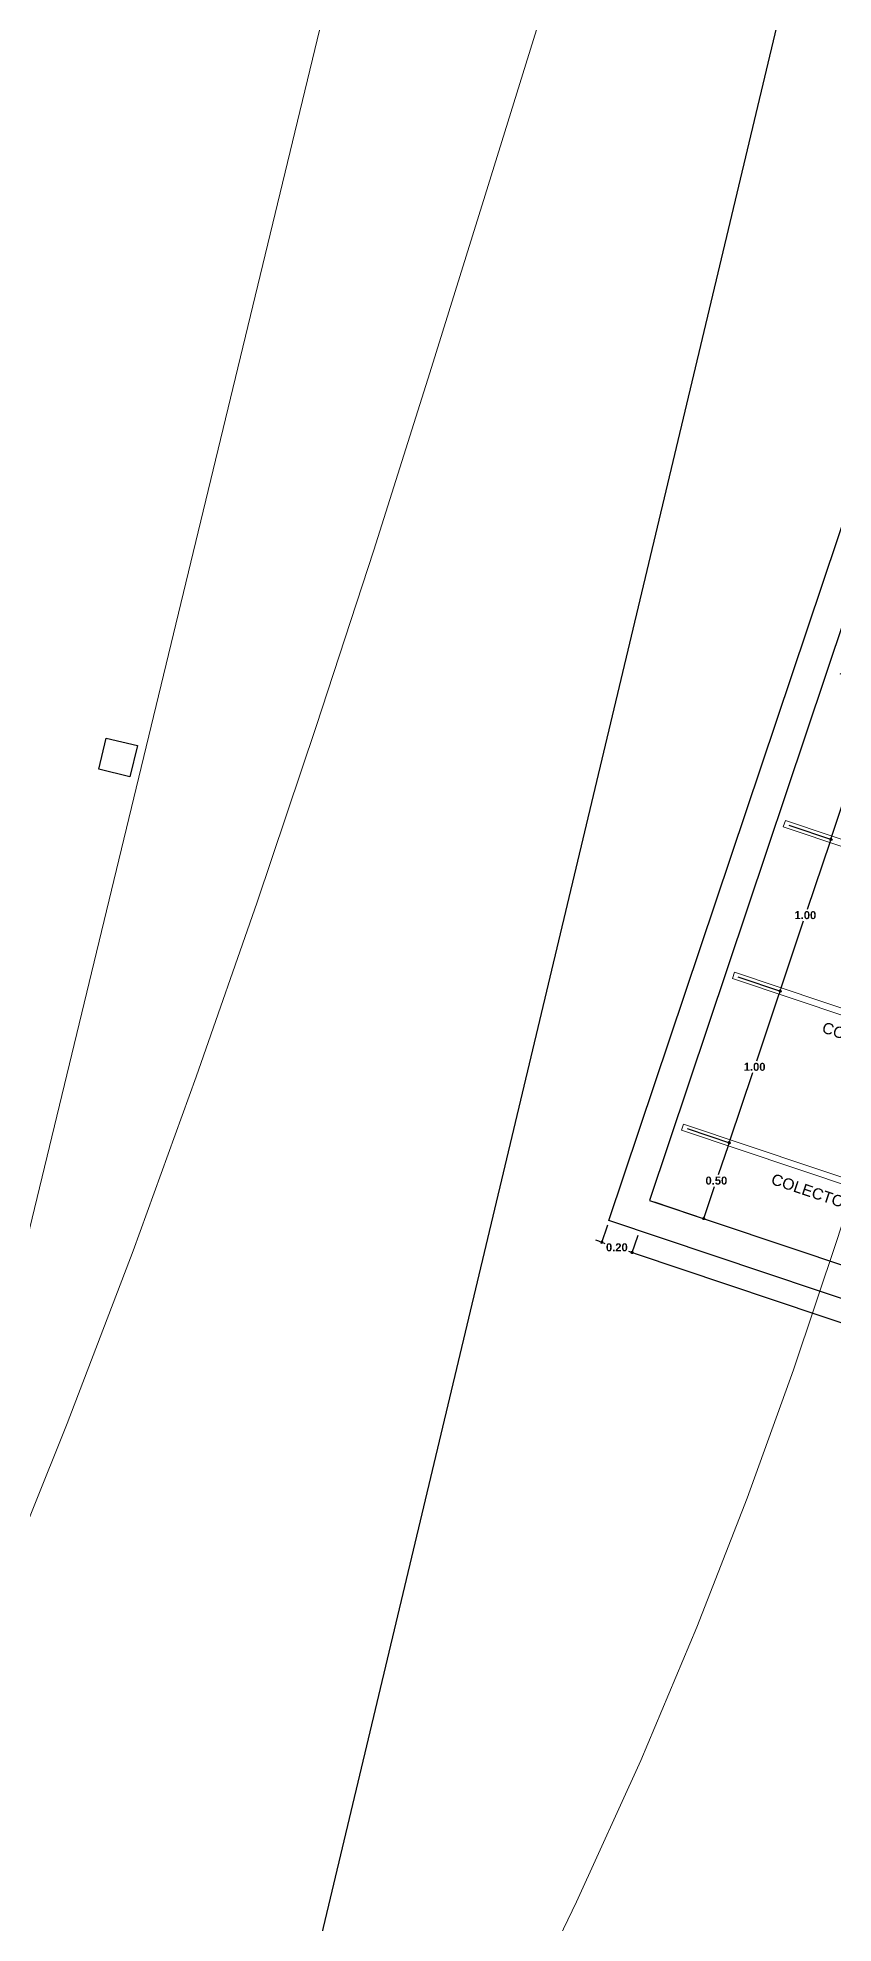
# Model space of a CAD drawing. Header units: metres. Extents: x 2572 to 5235, y 1556 to 2684.
# Drawn here: x 2951.89 to 2956.87, y 2279.61 to 2291.39 of the extents above; entities that cross this region are included whole.
import ezdxf

# ---------------------------------------------------------------- set-up
doc = ezdxf.new("R2010")
doc.units = ezdxf.units.M
for name, color, linetype, lineweight in [('0-CONCRETO 0.30mm', 146, 'Continuous', 30), ('0-COTAS', 7, 'Continuous', 5), ('0-TEXTO-0.05mm', 7, 'Continuous', 5), ('0-TUBERIAS 0.13mm', 140, 'Continuous', 13), ('vanos', 145, 'Continuous', 9), ('VIGAS DE LOSA1', 190, 'Continuous', 9)]:
    doc.layers.add(name, color=color, linetype=linetype, lineweight=lineweight)
doc.layers.add('graf-02', color=4, linetype='Continuous')
doc.styles.add('OA-CDC', font='arial.ttf', dxfattribs={"height": 0.04})
doc.styles.get("Standard").update_dxf_attribs({"font": 'arial.ttf'})
doc.styles.add('WMF-Arial0', font='arialbd.ttf')
doc.dimstyles.new('ESC 1 en 100', dxfattribs={"dimtxt": 0.05, "dimasz": 0.02, "dimexe": 0.01, "dimexo": 0.03, "dimgap": 0.01, "dimtad": 0, "dimtih": 1, "dimtoh": 1, "dimzin": 0, "dimdsep": 46, "dimtxsty": 'WMF-Arial0', "dimblk": 'DOT', "dimcen": 2.5, "dimdle": 0.03, "dimclrd": 256, "dimclre": 256, "dimclrt": 256, "dimazin": 0, "dimtfac": 1, "dimtmove": 0, "dimatfit": 1, "dimldrblk": 'DOT', "dimfxl": 0.04, "dimtolj": 1, "dimtzin": 0, "dimarcsym": 0})
doc.dimstyles.new('ISO-25', dxfattribs={"dimtxt": 0.5, "dimasz": 2.4995, "dimexe": 1.25, "dimexo": 0.625, "dimtad": 1, "dimtxsty": 'Standard', "dimblk": 'NONE', "dimblk2": 'NONE', "dimcen": 2.5, "dimadec": 0, "dimazin": 0, "dimtfac": 1, "dimtmove": 0, "dimatfit": 3, "dimfxl": 1, "dimarcsym": 0})

# ---------------------------------------------------------------- blocks, each defined once
blk = doc.blocks.new('_Dot')
at = {"layer": 'graf-02', "color": 0, "lineweight": -2}
blk.add_line((-0.5, 0), (-1, 0), dxfattribs=at)
at = {"layer": 'graf-02', "color": 0, "const_width": 0.5}
blk.add_lwpolyline([(-0.25, 0, 1), (0.25, 0, 1)], format="xyb", close=True, dxfattribs=at)
blk = doc.blocks.new('*D116')
at = {"layer": '0-COTAS', "lineweight": -2, "transparency": 16777216}
for p, q in [((2956.907, 2287.42), (2957.179, 2287.329)), ((2957.163, 2287.313), (2957.022, 2286.894)), ((2956.858, 2286.403), (2956.998, 2286.823)), ((2956.589, 2286.472), (2956.861, 2286.381))]:
    blk.add_line(p, q, dxfattribs=at)
at = {"layer": 'Defpoints', "color": 0, "transparency": 16777216}
for p in [(2956.878, 2287.43), (2956.56, 2286.482), (2956.851, 2286.384)]:
    blk.add_point(p, dxfattribs=at)
at = {"layer": '0-COTAS', "lineweight": -2, "transparency": 16777216, "xscale": 0.02, "yscale": 0.02, "zscale": 0.02}
for p, rotation in [((2957.169, 2287.332), 71.46552093351113), ((2956.851, 2286.384), 251.4655209335111)]:
    blk.add_blockref('_Dot', p, dxfattribs=dict(at, rotation=rotation))
at = {"layer": '0-COTAS', "transparency": 16777216, "insert": (2957.01, 2286.858), "char_height": 0.05, "attachment_point": 5, "style": 'WMF-Arial0'}
blk.add_mtext('\\A1;1.00', dxfattribs=at)
blk = doc.blocks.new('*D117')
at = {"layer": '0-COTAS', "lineweight": -2, "transparency": 16777216}
for p, q in [((2956.589, 2286.472), (2956.861, 2286.381)), ((2956.845, 2286.365), (2956.704, 2285.946)), ((2956.54, 2285.455), (2956.681, 2285.875)), ((2956.271, 2285.524), (2956.543, 2285.433))]:
    blk.add_line(p, q, dxfattribs=at)
at = {"layer": 'Defpoints', "color": 0, "transparency": 16777216}
for p in [(2956.56, 2286.482), (2956.242, 2285.534), (2956.534, 2285.436)]:
    blk.add_point(p, dxfattribs=at)
at = {"layer": '0-COTAS', "lineweight": -2, "transparency": 16777216, "xscale": 0.02, "yscale": 0.02, "zscale": 0.02}
for p, rotation in [((2956.851, 2286.384), 71.46552093351113), ((2956.534, 2285.436), 251.4655209335111)]:
    blk.add_blockref('_Dot', p, dxfattribs=dict(at, rotation=rotation))
at = {"layer": '0-COTAS', "transparency": 16777216, "insert": (2956.692, 2285.91), "char_height": 0.05, "attachment_point": 5, "style": 'WMF-Arial0'}
blk.add_mtext('\\A1;1.00', dxfattribs=at)
blk = doc.blocks.new('*D118')
at = {"layer": '0-COTAS', "lineweight": -2, "transparency": 16777216}
for p, q in [((2956.271, 2285.524), (2956.543, 2285.433)), ((2956.527, 2285.417), (2956.387, 2284.998)), ((2956.222, 2284.507), (2956.363, 2284.927)), ((2955.953, 2284.576), (2956.225, 2284.485))]:
    blk.add_line(p, q, dxfattribs=at)
at = {"layer": 'Defpoints', "color": 0, "transparency": 16777216}
for p in [(2956.242, 2285.534), (2955.925, 2284.586), (2956.216, 2284.488)]:
    blk.add_point(p, dxfattribs=at)
at = {"layer": '0-COTAS', "lineweight": -2, "transparency": 16777216, "xscale": 0.02, "yscale": 0.02, "zscale": 0.02}
for p, rotation in [((2956.534, 2285.436), 71.46552093351113), ((2956.216, 2284.488), 251.4655209335111)]:
    blk.add_blockref('_Dot', p, dxfattribs=dict(at, rotation=rotation))
at = {"layer": '0-COTAS', "transparency": 16777216, "insert": (2956.375, 2284.962), "char_height": 0.05, "attachment_point": 5, "style": 'WMF-Arial0'}
blk.add_mtext('\\A1;1.00', dxfattribs=at)
blk = doc.blocks.new('*D119')
at = {"layer": '0-COTAS', "lineweight": -2, "transparency": 16777216}
for p, q in [((2955.953, 2284.576), (2956.225, 2284.485)), ((2956.209, 2284.469), (2956.148, 2284.287)), ((2956.063, 2284.033), (2956.124, 2284.215)), ((2955.747, 2284.118), (2956.066, 2284.011))]:
    blk.add_line(p, q, dxfattribs=at)
at = {"layer": 'Defpoints', "color": 0, "transparency": 16777216}
for p in [(2955.925, 2284.586), (2955.718, 2284.127), (2956.057, 2284.014)]:
    blk.add_point(p, dxfattribs=at)
at = {"layer": '0-COTAS', "lineweight": -2, "transparency": 16777216, "xscale": 0.02, "yscale": 0.02, "zscale": 0.02}
for p, rotation in [((2956.216, 2284.488), 71.46552093351113), ((2956.057, 2284.014), 251.4655209335111)]:
    blk.add_blockref('_Dot', p, dxfattribs=dict(at, rotation=rotation))
at = {"layer": '0-COTAS', "transparency": 16777216, "insert": (2956.136, 2284.251), "char_height": 0.05, "attachment_point": 5, "style": 'WMF-Arial0'}
blk.add_mtext('\\A1;0.50', dxfattribs=at)
blk = doc.blocks.new('*D163')
at = {"layer": '0-COTAS', "lineweight": -2, "transparency": 16777216}
for p, q in [((2955.645, 2283.909), (2955.606, 2283.793)), ((2955.628, 2283.796), (2957.074, 2283.311)), ((2958.672, 2282.776), (2957.226, 2283.26)), ((2958.727, 2282.876), (2958.688, 2282.76))]:
    blk.add_line(p, q, dxfattribs=at)
at = {"layer": 'Defpoints', "color": 0, "transparency": 16777216}
for p in [(2955.655, 2283.938), (2955.609, 2283.802), (2958.736, 2282.905)]:
    blk.add_point(p, dxfattribs=at)
at = {"layer": '0-COTAS', "lineweight": -2, "transparency": 16777216, "xscale": 0.02, "yscale": 0.02, "zscale": 0.02}
for p, rotation in [((2955.609, 2283.802), 161.4655210010614), ((2958.691, 2282.769), 341.4655210010613)]:
    blk.add_blockref('_Dot', p, dxfattribs=dict(at, rotation=rotation))
at = {"layer": '0-COTAS', "transparency": 16777216, "insert": (2957.15, 2283.286), "char_height": 0.05, "attachment_point": 5, "style": 'WMF-Arial0'}
blk.add_mtext('\\A1;3.25', dxfattribs=at)
blk = doc.blocks.new('*D164')
at = {"layer": '0-COTAS', "lineweight": -2, "transparency": 16777216}
for p, q in [((2955.456, 2283.973), (2955.416, 2283.856)), ((2955.401, 2283.872), (2955.382, 2283.879)), ((2955.42, 2283.866), (2955.44, 2283.859)), ((2955.645, 2283.909), (2955.606, 2283.793)), ((2955.609, 2283.802), (2955.589, 2283.809)), ((2955.628, 2283.796), (2955.647, 2283.79))]:
    blk.add_line(p, q, dxfattribs=at)
at = {"layer": 'Defpoints', "color": 0, "transparency": 16777216}
for p in [(2955.465, 2284.001), (2955.655, 2283.938), (2955.42, 2283.866)]:
    blk.add_point(p, dxfattribs=at)
at = {"layer": '0-COTAS', "lineweight": -2, "transparency": 16777216, "xscale": 0.02, "yscale": 0.02, "zscale": 0.02}
for p, rotation in [((2955.42, 2283.866), 341.4655210010613), ((2955.609, 2283.802), 161.4655210010614)]:
    blk.add_blockref('_Dot', p, dxfattribs=dict(at, rotation=rotation))
at = {"layer": '0-COTAS', "transparency": 16777216, "insert": (2955.514, 2283.834), "char_height": 0.05, "attachment_point": 5, "style": 'WMF-Arial0'}
blk.add_mtext('\\A1;0.20', dxfattribs=at)
blk = doc.blocks.new('*D188')
at = {"color": 0, "lineweight": -2, "transparency": 16777216}
for p, q in [((2964.728, 2335.46), (2968.104, 2334.654)), ((2951.34, 2269.773), (2966.888, 2334.944)), ((2949.18, 2270.289), (2952.556, 2269.483))]:
    blk.add_line(p, q, dxfattribs=at)
at = {"layer": 'Defpoints', "color": 0, "transparency": 16777216}
for p in [(2964.12, 2335.605), (2966.888, 2334.944), (2948.573, 2270.434)]:
    blk.add_point(p, dxfattribs=at)
at = {"color": 0, "transparency": 16777216, "insert": (2958.258, 2302.563), "char_height": 0.5, "attachment_point": 5, "rotation": 76.5817}
blk.add_mtext('67', dxfattribs=at)
blk = doc.blocks.new('_None')

msp = doc.modelspace()

# ---------------------------------------------------------------- linework, layer by layer
msp.add_lwpolyline([(2952.518, 2286.97), (2952.471, 2286.775), (2952.277, 2286.822), (2952.323, 2287.016), (2952.518, 2286.97)])
at = {"layer": '0-CONCRETO 0.30mm'}
msp.add_lwpolyline([(2958.736, 2282.905), (2955.465, 2284.001), (2957.182, 2289.121), (2957.388, 2289.738), (2960.47, 2288.705), (2960.708, 2289.416), (2962.699, 2288.748), (2962.461, 2288.037), (2965.542, 2287.004), (2965.336, 2286.388), (2963.619, 2281.268), (2960.348, 2282.364)], dxfattribs=at)
msp.add_lwpolyline([(2955.718, 2284.127), (2959.511, 2282.856), (2961.1, 2287.597), (2957.308, 2288.868)], close=True, dxfattribs=at)
at = {"layer": '0-TUBERIAS 0.13mm'}
for points in [[(2960.19, 2285.244), (2956.554, 2286.463), (2956.567, 2286.501), (2960.203, 2285.282, -1)], [(2959.872, 2284.296), (2956.236, 2285.515), (2956.249, 2285.553), (2959.885, 2284.334, -1)], [(2959.554, 2283.348), (2955.918, 2284.567), (2955.931, 2284.605), (2959.567, 2283.386, -1)]]:
    msp.add_lwpolyline(points, format="xyb", close=True, dxfattribs=at)
at = {"layer": 'vanos', "linetype": 'Continuous', "lineweight": 0, "flags": 128}
for points, elevation in [([(2954.799, 2278.784), (2955.262, 2279.743), (2955.663, 2280.628), (2956.014, 2281.461), (2956.328, 2282.266), (2956.617, 2283.068), (2956.894, 2283.889), (2957.171, 2284.753), (2957.461, 2285.685), (2957.776, 2286.707), (2958.057, 2287.615), (2958.391, 2288.707), (2958.766, 2289.952), (2959.169, 2291.322), (2959.585, 2292.785)], 13), ([(2951.647, 2281.663), (2952.079, 2282.734), (2952.491, 2283.813), (2952.886, 2284.899), (2953.267, 2285.991), (2953.636, 2287.089), (2953.995, 2288.192), (2954.346, 2289.3), (2954.692, 2290.411), (2955.05, 2291.564)], 12)]:
    msp.add_lwpolyline(points, dxfattribs=dict(at, elevation=elevation))
at = {"layer": 'VIGAS DE LOSA1', "color": 2, "linetype": 'Continuous', "lineweight": 9, "flags": 128}
msp.add_lwpolyline([(2948.573, 2270.434), (2954.123, 2293.372)], dxfattribs=at)

# ---------------------------------------------------------------- texts
at = {"layer": '0-TEXTO-0.05mm', "char_height": 0.07, "width": 1.49967, "attachment_point": 1, "rotation": 341.4655, "style": 'OA-CDC'}
for insert in [(2956.734, 2285.272), (2956.416, 2284.324)]:
    msp.add_mtext('\\pi0.08284;{\\fSwis721 BT|b0|i0|c0|p34;COLECTOR LATERAL }Ø 1 1/2"', dxfattribs=dict(at, insert=insert))

# ---------------------------------------------------------------- dimensions: what is measured, and where the dimension line sits
dim = msp.add_aligned_dim(p1=(2948.573, 2270.434), p2=(2964.12, 2335.605), distance=-2.845, dimstyle='ISO-25')
dim.commit()
dim.dimension.update_dxf_attribs({"geometry": '*D188', "text_midpoint": (2958.258, 2302.563)})
at = {"layer": '0-COTAS'}
for base, p1, p2, angle, picture, middle in [((2956.851, 2286.384), (2956.878, 2287.43), (2956.56, 2286.482), 251.4655, '*D116', (2957.01, 2286.858)), ((2956.534, 2285.436), (2956.56, 2286.482), (2956.242, 2285.534), 251.4655, '*D117', (2956.692, 2285.91)), ((2956.216, 2284.488), (2956.242, 2285.534), (2955.925, 2284.586), 251.4655, '*D118', (2956.375, 2284.962)), ((2956.057, 2284.014), (2955.925, 2284.586), (2955.718, 2284.127), 251.4655, '*D119', (2956.136, 2284.251)), ((2955.42, 2283.866), (2955.655, 2283.938), (2955.465, 2284.001), 341.4655, '*D164', (2955.514, 2283.834)), ((2955.609, 2283.802), (2958.736, 2282.905), (2955.655, 2283.938), 341.4655, '*D163', (2957.15, 2283.286))]:
    dim = msp.add_linear_dim(base=base, p1=p1, p2=p2, angle=angle, dimstyle='ESC 1 en 100', override={"dimtmove": 1}, dxfattribs=at)
    dim.commit()
    dim.dimension.update_dxf_attribs({"geometry": picture, "text_midpoint": middle})

doc.saveas('drawing.dxf')
